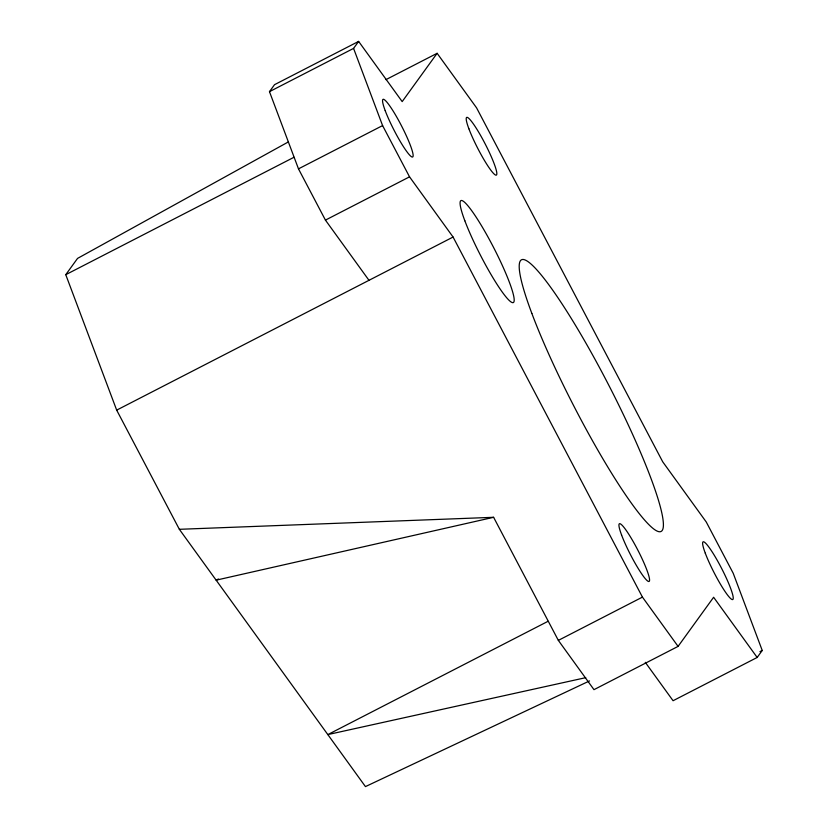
<?xml version="1.0" encoding="UTF-8"?>
<svg xmlns="http://www.w3.org/2000/svg" width="828" height="828" viewBox="0 0 828 828"><rect width="100%" height="100%" fill="white"/><g stroke="black" fill="none" stroke-linecap="round" stroke-linejoin="round"><path stroke-width="1.24" d="M589.526 680.926L365.448 786.6L179.355 529.309L116.676 410.129L65.764 274.679L77.532 258.419L288.423 141.888M368.988 280.319L325.435 220.113L298.484 168.86L269.473 91.66L274.534 84.673L358.627 41.4L402.18 101.606L437.122 53.302L476.586 107.868L662.721 461.817L706.263 522.013L733.215 573.276L762.236 650.466L757.175 657.463L673.071 700.726L645.291 662.328M269.473 91.66L353.577 48.397L358.627 41.4M179.355 529.309L493.612 517.303L558.341 640.386L593.976 689.662L678.08 646.389L713.622 597.257L757.175 657.463M385.972 79.623L437.122 53.302M65.764 274.679L293.992 157.268M298.484 168.86L382.588 125.587L353.577 48.397M325.435 220.113L409.539 176.84L453.082 237.046L642.445 597.112L678.08 646.389M116.676 410.129L453.082 237.046M218.437 578.989L216.139 580.169L493.612 517.303M548.032 621.31L327.836 734.591L585.738 677.666M558.341 640.386L642.445 597.112M759.959 651.636L762.236 650.466M382.588 125.587L409.539 176.84M531.845 313.408A152.683 20.296 62.8 0 0 656.449 530.748A152.683 20.296 62.8 0 0 585.903 343.071A152.683 20.296 62.8 0 0 531.845 313.408M464.85 220.786A57.256 7.607 62.8 0 0 511.58 302.282A57.256 7.607 62.8 0 0 485.125 231.902A57.256 7.607 62.8 0 0 464.85 220.786M621.611 535.095A32.447 4.316 62.8 0 0 648.086 581.287A32.447 4.316 62.8 0 0 633.099 541.398A32.447 4.316 62.8 0 0 621.611 535.095M468.886 128.775A32.447 4.316 62.8 0 0 495.361 174.956A32.447 4.316 62.8 0 0 480.375 135.078A32.447 4.316 62.8 0 0 468.886 128.775M705.29 553.207A32.447 4.316 62.8 0 0 731.776 599.389A32.447 4.316 62.8 0 0 716.779 559.511A32.447 4.316 62.8 0 0 705.29 553.207M385.206 110.662A32.447 4.316 62.8 0 0 411.682 156.844A32.447 4.316 62.8 0 0 396.684 116.965A32.447 4.316 62.8 0 0 385.206 110.662"/></g></svg>
